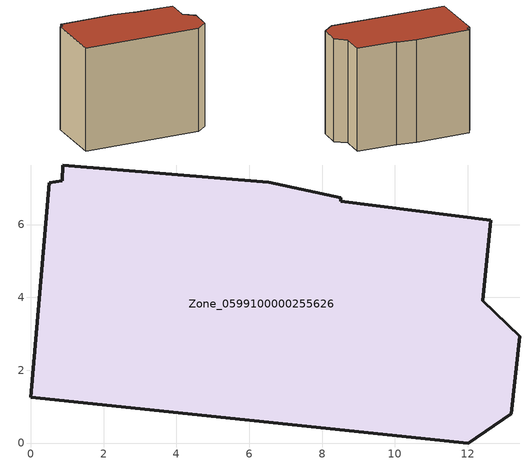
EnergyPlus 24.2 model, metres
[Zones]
Zone_0599100000255626
 floor ground (C_G): 0.86,7.2 0.88,7.63 6.54,7.16 8.52,6.74 8.52,6.64 12.63,6.12 12.41,3.9 13.43,2.93 13.2,0.8 12.01,0 0,1.25 0.52,7.15 z0
 wall outside (C_F): 12.01,0 13.2,0.8 13.43,2.93 12.41,3.9 12.63,6.12 8.52,6.64 8.52,6.74 6.54,7.16 0.88,7.63 0.86,7.2 0.52,7.15 0,1.25 12.01,0 z0:10.92
 roof outside (C_R): 0.88,7.63 0.86,7.2 0.52,7.15 0,1.25 12.01,0 13.2,0.8 13.43,2.93 12.41,3.9 12.63,6.12 8.52,6.64 8.52,6.74 6.54,7.16 z10.92
[BUILDING]
Pand.0599100000255626: North Axis=0; Terrain=City; Loads Convergence Tolerance Value=0.04; Temperature Convergence Tolerance Value=0.4; Solar Distribution=FullExterior; Maximum Number of Warmup Days=25; Minimum Number of Warmup Days=1
[Site:Location]
Rotterdam.The.Hague.AP_ZH_NLD Design_Conditions: Latitude=51.96; Longitude=4.45; Time Zone=1; Elevation=-4.5
[SITE:GROUNDTEMPERATURE:BUILDINGSURFACE]
18, 18, 18, 18, 18, 18, 18, 18, 18, 18, 18, 18
[MATERIAL] Thermal Absorptance=0.9; Solar Absorptance=0.7; Visible Absorptance=0.7
Name | Roughness | Thickness | Conductivity | Density | Specific Heat
G.TI.1946 | MediumSmooth | 0.15 | 1 | 540 | 1210
F.TI.1946 | Rough | 0.3 | 0.857143 | 1920 | 840
R.TI.1946 | MediumRough | 0.2 | 0.1 | 1500 | 1000
[CONSTRUCTION]
C_G: G.TI.1946
C_F: F.TI.1946
C_R: R.TI.1946
[ZONE]
Zone_0599100000255626: Type=1; Multiplier=1; Ceiling Height=Autocalculate; Volume=Autocalculate; Floor Area=autocalculate; Part of Total Floor Area=Yes
[ZONEINFILTRATION:DESIGNFLOWRATE]
Infil_Zone_0599100000255626: Zone or ZoneList or Space or SpaceList=Zone_0599100000255626; Schedule=AlwaysOn; Design Flow Rate Calculation Method=Flow/Area; Flow Rate per Floor Area=0.003; Constant Term Coefficient=1; Temperature Term Coefficient=0; Velocity Term Coefficient=0; Velocity Squared Term Coefficient=0
[HVACTEMPLATE:ZONE:IDEALLOADSAIRSYSTEM]
Zone_0599100000255626: Maximum Heating Supply Air Temperature=50; Minimum Cooling Supply Air Temperature=13; Maximum Heating Supply Air Humidity Ratio=0.0156; Minimum Cooling Supply Air Humidity Ratio=0.0077; Heating Limit=NoLimit; Cooling Limit=NoLimit; Dehumidification Control Type=ConstantSensibleHeatRatio; Cooling Sensible Heat Ratio=0.7; Dehumidification Setpoint=60; Humidification Control Type=None; Humidification Setpoint=30; Outdoor Air Method=None; Outdoor Air Flow Rate per Person=0.00944; Outdoor Air Flow Rate per Zone Floor Area=0; Outdoor Air Flow Rate per Zone=0; Demand Controlled Ventilation Type=None; Outdoor Air Economizer Type=NoEconomizer; Heat Recovery Type=None; Sensible Heat Recovery Effectiveness=0.7; Latent Heat Recovery Effectiveness=0.65
[ZONECONTROL:THERMOSTAT]
ThermostatControl_Zone_0599100000255626: Zone or ZoneList=Zone_0599100000255626; Control Type Schedule=DualSetpointControlType; Control 1=Thermostat_Zone_0599100000255626; Temperature Difference Between Cutout And Setpoint=0
[THERMOSTATSETPOINT:DUALSETPOINT]
Thermostat_Zone_0599100000255626: Heating Setpoint Temperature Schedule=HeatingSetpoint_Zone_0599100000255626; Cooling Setpoint Temperature Schedule=CoolingSetpoint_Zone_0599100000255626
[SCHEDULE:COMPACT]
HeatingSetpoint_Zone_0599100000255626: Through: 12/31, For: AllDays, Until: 24:00, 21
CoolingSetpoint_Zone_0599100000255626: Through: 12/31, For: AllDays, Until: 24:00, 24
DualSetpointControlType: Through: 12/31, For: AllDays, Until: 24:00, 4
AlwaysOn: Through: 12/31, For: AllDays, Until: 24:00, 1
